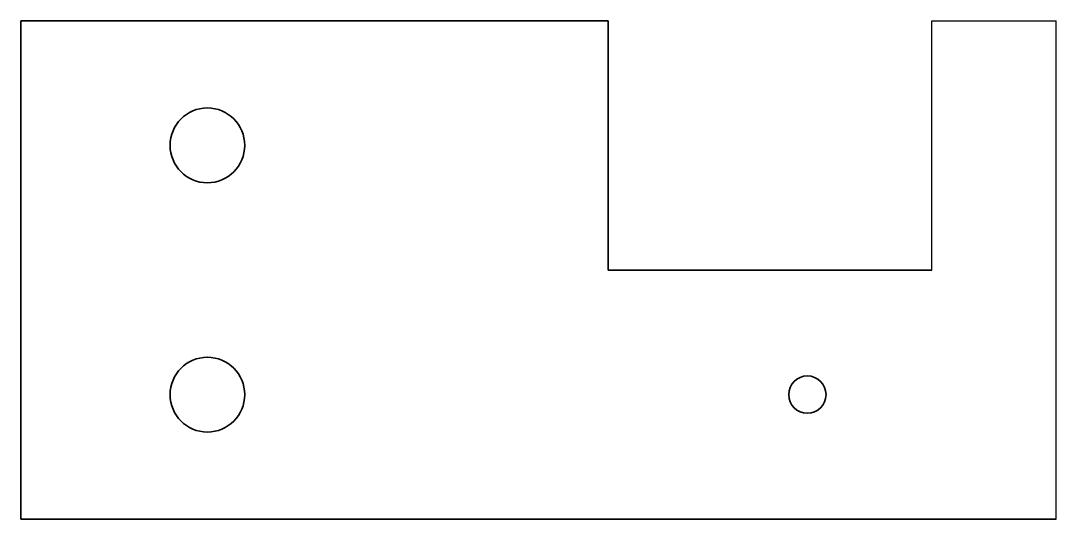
# Model space of a CAD drawing. Extents: x 520.8 to 604, y 392.1 to 432.1.
import ezdxf

# ---------------------------------------------------------------- set-up
doc = ezdxf.new("R2010")
doc.units = 0

msp = doc.modelspace()

# ---------------------------------------------------------------- linework, layer by layer
at = {"color": 7, "lineweight": 35}
for p, q in [((550.755, 432.1), (520.755, 432.1)), ((520.755, 432.1), (520.755, 392.1)), ((550.755, 432.1), (567.94, 432.1)), ((567.94, 432.1), (567.94, 412.1)), ((567.94, 412.1), (593.956, 412.1)), ((520.755, 392.1), (550.755, 392.1)), ((603.956, 392.1), (550.755, 392.1))]:
    msp.add_line(p, q, dxfattribs=at)
for p, q in [((593.956, 412.1), (593.956, 432.1)), ((593.956, 432.1), (603.956, 432.1)), ((603.956, 392.1), (603.956, 432.1))]:
    msp.add_line(p, q)
for centre, radius in [((535.755, 422.1), 3), ((535.755, 402.1), 3), ((583.956, 402.1), 1.5)]:
    msp.add_circle(centre, radius, dxfattribs=at)

doc.saveas('drawing.dxf')
